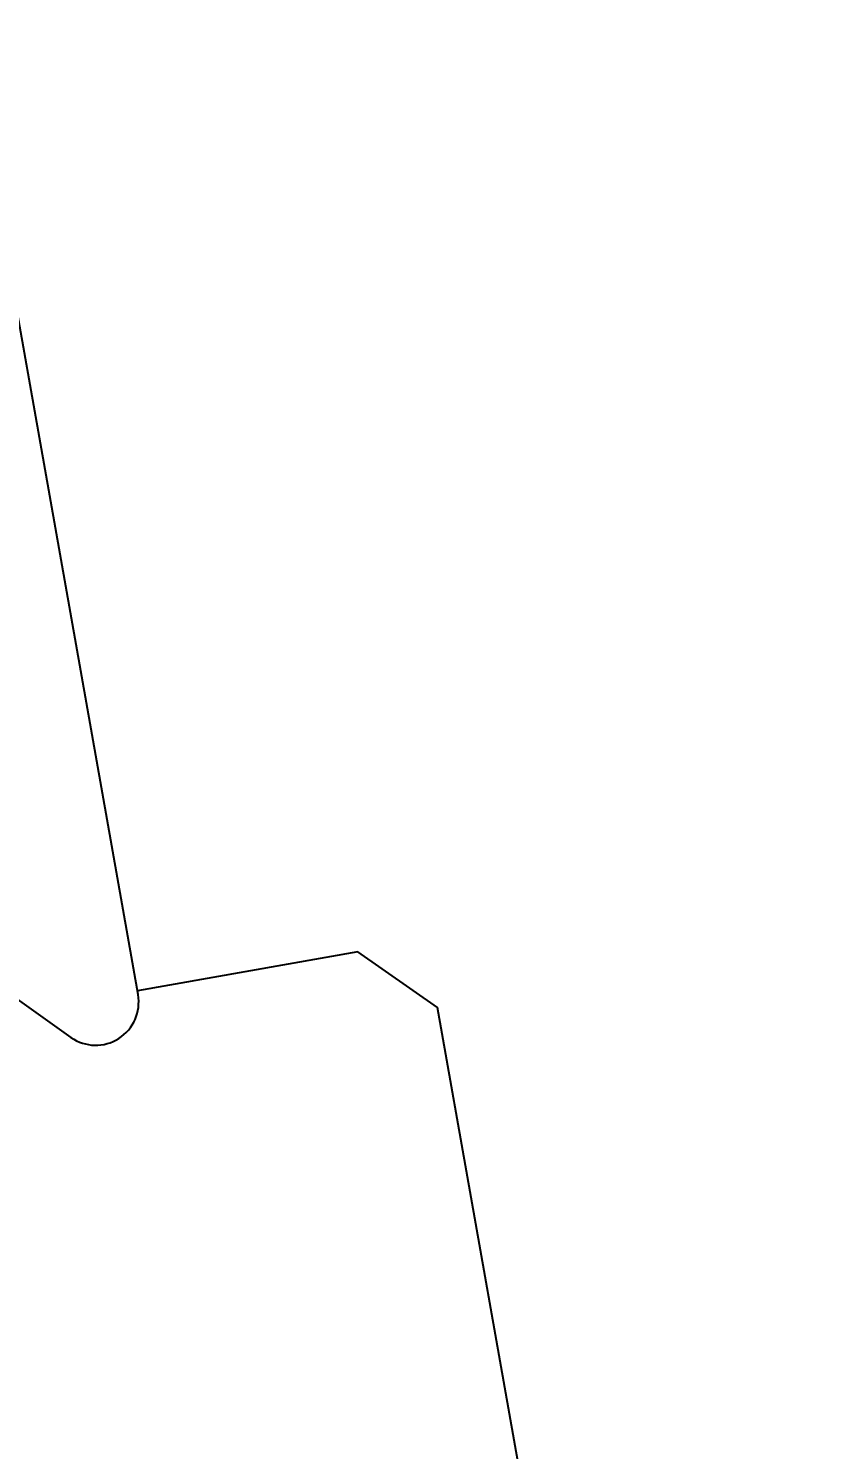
# Model space of a CAD drawing. Header units: millimetres. Extents: x 0 to 8967983, y -224399 to 13801.
# Drawn here: x 69241.97 to 69247.58, y -193827.29 to -193817.23 of the extents above; entities that cross this region are included whole.
import ezdxf
from ezdxf import colors
from ezdxf.entities.mleader import LeaderData, LeaderLine
from ezdxf.math import Vec2, Vec3

# ---------------------------------------------------------------- set-up
doc = ezdxf.new("R2010")
doc.units = ezdxf.units.MM
doc.header["$LTSCALE"] = 10
doc.layers.add('Архитектура', color=251, linetype='Continuous')
doc.layers.get('0').off()
doc.layers.get('0').freeze()
doc.styles.add('ISOCPEUR', font='isocpeur.TTF', dxfattribs={"width": 0.7})

# ---------------------------------------------------------------- blocks, each defined once
blk = doc.blocks.new('_DOTSMALL')
at = {"color": 0, "linetype": 'ByBlock', "const_width": 0.5}
blk.add_lwpolyline([(-0.0625, 0, 1), (0.0625, 0, 1)], format="xyb", close=True, dxfattribs=at)

msp = doc.modelspace()

# ---------------------------------------------------------------- linework, layer by layer
at = {"layer": 'Архитектура', "lineweight": 25, "transparency": 33554684}
msp.add_lwpolyline([(69232.853, -193826.39, 0.436125), (69233.725, -193826.531, 0.038423), (69234.904, -193825.32, -0.086853), (69236.514, -193823.97, -0.346763), (69236.888, -193824.019), (69237.496, -193824.654, 0.527877), (69237.992, -193824.566), (69238.344, -193823.761, -0.527877), (69238.84, -193823.673), (69239.448, -193824.308, 0.527877), (69239.943, -193824.22), (69240.296, -193823.415, -0.469739), (69240.748, -193823.29), (69242.269, -193824.373, 0.667984), (69242.744, -193824.07), (69241.173, -193815.21, 0.414214)], format="xyb", dxfattribs=at)
msp.add_lwpolyline([(69232.853, -193826.39, 0.436125), (69233.725, -193826.531, 0.038423), (69234.904, -193825.32, -0.086853), (69236.514, -193823.97, -0.346763), (69236.888, -193824.019), (69237.496, -193824.654, 0.527877), (69237.992, -193824.566), (69238.344, -193823.761, -0.527877), (69238.84, -193823.673), (69239.448, -193824.308, 0.527877), (69239.943, -193824.22), (69240.296, -193823.415, -0.469739), (69240.748, -193823.29), (69242.269, -193824.373, 0.667984), (69242.744, -193824.07), (69241.173, -193815.21, 0.414214)], format="xyb", dxfattribs=at)
msp.add_lwpolyline([(69232.853, -193826.39, 0.436125), (69233.725, -193826.531, 0.038423), (69234.904, -193825.32, -0.086853), (69236.514, -193823.97, -0.346763), (69236.888, -193824.019), (69237.496, -193824.654, 0.527877), (69237.992, -193824.566), (69238.344, -193823.761, -0.527877), (69238.84, -193823.673), (69239.448, -193824.308, 0.527877), (69239.943, -193824.22), (69240.296, -193823.415, -0.469739), (69240.748, -193823.29), (69242.269, -193824.373, 0.667984), (69242.744, -193824.07), (69241.173, -193815.21, 0.414214)], format="xyb", dxfattribs=at)
msp.add_lwpolyline([(69232.853, -193826.39, 0.436125), (69233.725, -193826.531, 0.038423), (69234.904, -193825.32, -0.086853), (69236.514, -193823.97, -0.346763), (69236.888, -193824.019), (69237.496, -193824.654, 0.527877), (69237.992, -193824.566), (69238.344, -193823.761, -0.527877), (69238.84, -193823.673), (69239.448, -193824.308, 0.527877), (69239.943, -193824.22), (69240.296, -193823.415, -0.469739), (69240.748, -193823.29), (69242.269, -193824.373, 0.667984), (69242.744, -193824.07), (69241.173, -193815.21, 0.414214)], format="xyb", dxfattribs=at)
msp.add_lwpolyline([(69232.853, -193826.39, 0.436125), (69233.725, -193826.531, 0.038423), (69234.904, -193825.32, -0.086853), (69236.514, -193823.97, -0.346763), (69236.888, -193824.019), (69237.496, -193824.654, 0.527877), (69237.992, -193824.566), (69238.344, -193823.761, -0.527877), (69238.84, -193823.673), (69239.448, -193824.308, 0.527877), (69239.943, -193824.22), (69240.296, -193823.415, -0.469739), (69240.748, -193823.29), (69242.269, -193824.373, 0.667984), (69242.744, -193824.07), (69241.173, -193815.21, 0.414214)], format="xyb", dxfattribs=at)
msp.add_lwpolyline([(69232.853, -193826.39, 0.436125), (69233.725, -193826.531, 0.038423), (69234.904, -193825.32, -0.086853), (69236.514, -193823.97, -0.346763), (69236.888, -193824.019), (69237.496, -193824.654, 0.527877), (69237.992, -193824.566), (69238.344, -193823.761, -0.527877), (69238.84, -193823.673), (69239.448, -193824.308, 0.527877), (69239.943, -193824.22), (69240.296, -193823.415, -0.469739), (69240.748, -193823.29), (69242.269, -193824.373, 0.667984), (69242.744, -193824.07), (69241.173, -193815.21, 0.414214)], format="xyb", dxfattribs=at)
msp.add_lwpolyline([(69232.853, -193826.39, 0.436125), (69233.725, -193826.531, 0.038423), (69234.904, -193825.32, -0.086853), (69236.514, -193823.97, -0.346763), (69236.888, -193824.019), (69237.496, -193824.654, 0.527877), (69237.992, -193824.566), (69238.344, -193823.761, -0.527877), (69238.84, -193823.673), (69239.448, -193824.308, 0.527877), (69239.943, -193824.22), (69240.296, -193823.415, -0.469739), (69240.748, -193823.29), (69242.269, -193824.373, 0.667984), (69242.744, -193824.07), (69241.173, -193815.21, 0.414214)], format="xyb", dxfattribs=at)
msp.add_lwpolyline([(69232.853, -193826.39, 0.436125), (69233.725, -193826.531, 0.038423), (69234.904, -193825.32, -0.086853), (69236.514, -193823.97, -0.346763), (69236.888, -193824.019), (69237.496, -193824.654, 0.527877), (69237.992, -193824.566), (69238.344, -193823.761, -0.527877), (69238.84, -193823.673), (69239.448, -193824.308, 0.527877), (69239.943, -193824.22), (69240.296, -193823.415, -0.469739), (69240.748, -193823.29), (69242.269, -193824.373, 0.667984), (69242.744, -193824.07), (69241.173, -193815.21, 0.414214)], format="xyb", dxfattribs=at)
msp.add_lwpolyline([(69232.853, -193826.39, 0.436125), (69233.725, -193826.531, 0.038423), (69234.904, -193825.32, -0.086853), (69236.514, -193823.97, -0.346763), (69236.888, -193824.019), (69237.496, -193824.654, 0.527877), (69237.992, -193824.566), (69238.344, -193823.761, -0.527877), (69238.84, -193823.673), (69239.448, -193824.308, 0.527877), (69239.943, -193824.22), (69240.296, -193823.415, -0.469739), (69240.748, -193823.29), (69242.269, -193824.373, 0.667984), (69242.744, -193824.07), (69241.173, -193815.21, 0.414214)], format="xyb", dxfattribs=at)
msp.add_lwpolyline([(69232.853, -193826.39, 0.436125), (69233.725, -193826.531, 0.038423), (69234.904, -193825.32, -0.086853), (69236.514, -193823.97, -0.346763), (69236.888, -193824.019), (69237.496, -193824.654, 0.527877), (69237.992, -193824.566), (69238.344, -193823.761, -0.527877), (69238.84, -193823.673), (69239.448, -193824.308, 0.527877), (69239.943, -193824.22), (69240.296, -193823.415, -0.469739), (69240.748, -193823.29), (69242.269, -193824.373, 0.667984), (69242.744, -193824.07), (69241.173, -193815.21, 0.414214)], format="xyb", dxfattribs=at)
msp.add_lwpolyline([(69232.853, -193826.39, 0.436125), (69233.725, -193826.531, 0.038423), (69234.904, -193825.32, -0.086853), (69236.514, -193823.97, -0.346763), (69236.888, -193824.019), (69237.496, -193824.654, 0.527877), (69237.992, -193824.566), (69238.344, -193823.761, -0.527877), (69238.84, -193823.673), (69239.448, -193824.308, 0.527877), (69239.943, -193824.22), (69240.296, -193823.415, -0.469739), (69240.748, -193823.29), (69242.269, -193824.373, 0.667984), (69242.744, -193824.07), (69241.173, -193815.21, 0.414214)], format="xyb", dxfattribs=at)
msp.add_lwpolyline([(69232.853, -193826.39, 0.436125), (69233.725, -193826.531, 0.038423), (69234.904, -193825.32, -0.086853), (69236.514, -193823.97, -0.346763), (69236.888, -193824.019), (69237.496, -193824.654, 0.527877), (69237.992, -193824.566), (69238.344, -193823.761, -0.527877), (69238.84, -193823.673), (69239.448, -193824.308, 0.527877), (69239.943, -193824.22), (69240.296, -193823.415, -0.469739), (69240.748, -193823.29), (69242.269, -193824.373, 0.667984), (69242.744, -193824.07), (69241.173, -193815.21, 0.414214)], format="xyb", dxfattribs=at)
msp.add_lwpolyline([(69232.853, -193826.39, 0.436125), (69233.725, -193826.531, 0.038423), (69234.904, -193825.32, -0.086853), (69236.514, -193823.97, -0.346763), (69236.888, -193824.019), (69237.496, -193824.654, 0.527877), (69237.992, -193824.566), (69238.344, -193823.761, -0.527877), (69238.84, -193823.673), (69239.448, -193824.308, 0.527877), (69239.943, -193824.22), (69240.296, -193823.415, -0.469739), (69240.748, -193823.29), (69242.269, -193824.373, 0.667984), (69242.744, -193824.07), (69241.173, -193815.21, 0.414214)], format="xyb", dxfattribs=at)
msp.add_lwpolyline([(69232.853, -193826.39, 0.436125), (69233.725, -193826.531, 0.038423), (69234.904, -193825.32, -0.086853), (69236.514, -193823.97, -0.346763), (69236.888, -193824.019), (69237.496, -193824.654, 0.527877), (69237.992, -193824.566), (69238.344, -193823.761, -0.527877), (69238.84, -193823.673), (69239.448, -193824.308, 0.527877), (69239.943, -193824.22), (69240.296, -193823.415, -0.469739), (69240.748, -193823.29), (69242.269, -193824.373, 0.667984), (69242.744, -193824.07), (69241.173, -193815.21, 0.414214)], format="xyb", dxfattribs=at)
msp.add_lwpolyline([(69232.853, -193826.39, 0.436125), (69233.725, -193826.531, 0.038423), (69234.904, -193825.32, -0.086853), (69236.514, -193823.97, -0.346763), (69236.888, -193824.019), (69237.496, -193824.654, 0.527877), (69237.992, -193824.566), (69238.344, -193823.761, -0.527877), (69238.84, -193823.673), (69239.448, -193824.308, 0.527877), (69239.943, -193824.22), (69240.296, -193823.415, -0.469739), (69240.748, -193823.29), (69242.269, -193824.373, 0.667984), (69242.744, -193824.07), (69241.173, -193815.21, 0.414214)], format="xyb", dxfattribs=at)
msp.add_lwpolyline([(69232.853, -193826.39, 0.436125), (69233.725, -193826.531, 0.038423), (69234.904, -193825.32, -0.086853), (69236.514, -193823.97, -0.346763), (69236.888, -193824.019), (69237.496, -193824.654, 0.527877), (69237.992, -193824.566), (69238.344, -193823.761, -0.527877), (69238.84, -193823.673), (69239.448, -193824.308, 0.527877), (69239.943, -193824.22), (69240.296, -193823.415, -0.469739), (69240.748, -193823.29), (69242.269, -193824.373, 0.667984), (69242.744, -193824.07), (69241.173, -193815.21, 0.414214)], format="xyb", dxfattribs=at)
msp.add_lwpolyline([(69232.853, -193826.39, 0.436125), (69233.725, -193826.531, 0.038423), (69234.904, -193825.32, -0.086853), (69236.514, -193823.97, -0.346763), (69236.888, -193824.019), (69237.496, -193824.654, 0.527877), (69237.992, -193824.566), (69238.344, -193823.761, -0.527877), (69238.84, -193823.673), (69239.448, -193824.308, 0.527877), (69239.943, -193824.22), (69240.296, -193823.415, -0.469739), (69240.748, -193823.29), (69242.269, -193824.373, 0.667984), (69242.744, -193824.07), (69241.173, -193815.21, 0.414214)], format="xyb", dxfattribs=at)
msp.add_lwpolyline([(69232.853, -193826.39, 0.436125), (69233.725, -193826.531, 0.038423), (69234.904, -193825.32, -0.086853), (69236.514, -193823.97, -0.346763), (69236.888, -193824.019), (69237.496, -193824.654, 0.527877), (69237.992, -193824.566), (69238.344, -193823.761, -0.527877), (69238.84, -193823.673), (69239.448, -193824.308, 0.527877), (69239.943, -193824.22), (69240.296, -193823.415, -0.469739), (69240.748, -193823.29), (69242.269, -193824.373, 0.667984), (69242.744, -193824.07), (69241.173, -193815.21, 0.414214)], format="xyb", dxfattribs=at)
msp.add_lwpolyline([(69232.853, -193826.39, 0.436125), (69233.725, -193826.531, 0.038423), (69234.904, -193825.32, -0.086853), (69236.514, -193823.97, -0.346763), (69236.888, -193824.019), (69237.496, -193824.654, 0.527877), (69237.992, -193824.566), (69238.344, -193823.761, -0.527877), (69238.84, -193823.673), (69239.448, -193824.308, 0.527877), (69239.943, -193824.22), (69240.296, -193823.415, -0.469739), (69240.748, -193823.29), (69242.269, -193824.373, 0.667984), (69242.744, -193824.07), (69241.173, -193815.21, 0.414214)], format="xyb", dxfattribs=at)
msp.add_lwpolyline([(69232.853, -193826.39, 0.436125), (69233.725, -193826.531, 0.038423), (69234.904, -193825.32, -0.086853), (69236.514, -193823.97, -0.346763), (69236.888, -193824.019), (69237.496, -193824.654, 0.527877), (69237.992, -193824.566), (69238.344, -193823.761, -0.527877), (69238.84, -193823.673), (69239.448, -193824.308, 0.527877), (69239.943, -193824.22), (69240.296, -193823.415, -0.469739), (69240.748, -193823.29), (69242.269, -193824.373, 0.667984), (69242.744, -193824.07), (69241.173, -193815.21, 0.414214)], format="xyb", dxfattribs=at)
msp.add_lwpolyline([(69232.853, -193826.39, 0.436125), (69233.725, -193826.531, 0.038423), (69234.904, -193825.32, -0.086853), (69236.514, -193823.97, -0.346763), (69236.888, -193824.019), (69237.496, -193824.654, 0.527877), (69237.992, -193824.566), (69238.344, -193823.761, -0.527877), (69238.84, -193823.673), (69239.448, -193824.308, 0.527877), (69239.943, -193824.22), (69240.296, -193823.415, -0.469739), (69240.748, -193823.29), (69242.269, -193824.373, 0.667984), (69242.744, -193824.07), (69241.173, -193815.21, 0.414214)], format="xyb", dxfattribs=at)
msp.add_lwpolyline([(69232.853, -193826.39, 0.436125), (69233.725, -193826.531, 0.038423), (69234.904, -193825.32, -0.086853), (69236.514, -193823.97, -0.346763), (69236.888, -193824.019), (69237.496, -193824.654, 0.527877), (69237.992, -193824.566), (69238.344, -193823.761, -0.527877), (69238.84, -193823.673), (69239.448, -193824.308, 0.527877), (69239.943, -193824.22), (69240.296, -193823.415, -0.469739), (69240.748, -193823.29), (69242.269, -193824.373, 0.667984), (69242.744, -193824.07), (69241.173, -193815.21, 0.414214)], format="xyb", dxfattribs=at)
msp.add_lwpolyline([(69232.853, -193826.39, 0.436125), (69233.725, -193826.531, 0.038423), (69234.904, -193825.32, -0.086853), (69236.514, -193823.97, -0.346763), (69236.888, -193824.019), (69237.496, -193824.654, 0.527877), (69237.992, -193824.566), (69238.344, -193823.761, -0.527877), (69238.84, -193823.673), (69239.448, -193824.308, 0.527877), (69239.943, -193824.22), (69240.296, -193823.415, -0.469739), (69240.748, -193823.29), (69242.269, -193824.373, 0.667984), (69242.744, -193824.07), (69241.173, -193815.21, 0.414214)], format="xyb", dxfattribs=at)
msp.add_lwpolyline([(69232.853, -193826.39, 0.436125), (69233.725, -193826.531, 0.038423), (69234.904, -193825.32, -0.086853), (69236.514, -193823.97, -0.346763), (69236.888, -193824.019), (69237.496, -193824.654, 0.527877), (69237.992, -193824.566), (69238.344, -193823.761, -0.527877), (69238.84, -193823.673), (69239.448, -193824.308, 0.527877), (69239.943, -193824.22), (69240.296, -193823.415, -0.469739), (69240.748, -193823.29), (69242.269, -193824.373, 0.667984), (69242.744, -193824.07), (69241.173, -193815.21, 0.414214)], format="xyb", dxfattribs=at)
msp.add_lwpolyline([(69232.853, -193826.39, 0.436125), (69233.725, -193826.531, 0.038423), (69234.904, -193825.32, -0.086853), (69236.514, -193823.97, -0.346763), (69236.888, -193824.019), (69237.496, -193824.654, 0.527877), (69237.992, -193824.566), (69238.344, -193823.761, -0.527877), (69238.84, -193823.673), (69239.448, -193824.308, 0.527877), (69239.943, -193824.22), (69240.296, -193823.415, -0.469739), (69240.748, -193823.29), (69242.269, -193824.373, 0.667984), (69242.744, -193824.07), (69241.173, -193815.21, 0.414214)], format="xyb", dxfattribs=at)
msp.add_lwpolyline([(69232.853, -193826.39, 0.436125), (69233.725, -193826.531, 0.038423), (69234.904, -193825.32, -0.086853), (69236.514, -193823.97, -0.346763), (69236.888, -193824.019), (69237.496, -193824.654, 0.527877), (69237.992, -193824.566), (69238.344, -193823.761, -0.527877), (69238.84, -193823.673), (69239.448, -193824.308, 0.527877), (69239.943, -193824.22), (69240.296, -193823.415, -0.469739), (69240.748, -193823.29), (69242.269, -193824.373, 0.667984), (69242.744, -193824.07), (69241.173, -193815.21, 0.414214)], format="xyb", dxfattribs=at)
msp.add_lwpolyline([(69232.853, -193826.39, 0.436125), (69233.725, -193826.531, 0.038423), (69234.904, -193825.32, -0.086853), (69236.514, -193823.97, -0.346763), (69236.888, -193824.019), (69237.496, -193824.654, 0.527877), (69237.992, -193824.566), (69238.344, -193823.761, -0.527877), (69238.84, -193823.673), (69239.448, -193824.308, 0.527877), (69239.943, -193824.22), (69240.296, -193823.415, -0.469739), (69240.748, -193823.29), (69242.269, -193824.373, 0.667984), (69242.744, -193824.07), (69241.173, -193815.21, 0.414214)], format="xyb", dxfattribs=at)
msp.add_lwpolyline([(69232.853, -193826.39, 0.436125), (69233.725, -193826.531, 0.038423), (69234.904, -193825.32, -0.086853), (69236.514, -193823.97, -0.346763), (69236.888, -193824.019), (69237.496, -193824.654, 0.527877), (69237.992, -193824.566), (69238.344, -193823.761, -0.527877), (69238.84, -193823.673), (69239.448, -193824.308, 0.527877), (69239.943, -193824.22), (69240.296, -193823.415, -0.469739), (69240.748, -193823.29), (69242.269, -193824.373, 0.667984), (69242.744, -193824.07), (69241.173, -193815.21, 0.414214)], format="xyb", dxfattribs=at)
msp.add_lwpolyline([(69232.853, -193826.39, 0.436125), (69233.725, -193826.531, 0.038423), (69234.904, -193825.32, -0.086853), (69236.514, -193823.97, -0.346763), (69236.888, -193824.019), (69237.496, -193824.654, 0.527877), (69237.992, -193824.566), (69238.344, -193823.761, -0.527877), (69238.84, -193823.673), (69239.448, -193824.308, 0.527877), (69239.943, -193824.22), (69240.296, -193823.415, -0.469739), (69240.748, -193823.29), (69242.269, -193824.373, 0.667984), (69242.744, -193824.07), (69241.173, -193815.21, 0.414214)], format="xyb", dxfattribs=at)
msp.add_lwpolyline([(69232.853, -193826.39, 0.436125), (69233.725, -193826.531, 0.038423), (69234.904, -193825.32, -0.086853), (69236.514, -193823.97, -0.346763), (69236.888, -193824.019), (69237.496, -193824.654, 0.527877), (69237.992, -193824.566), (69238.344, -193823.761, -0.527877), (69238.84, -193823.673), (69239.448, -193824.308, 0.527877), (69239.943, -193824.22), (69240.296, -193823.415, -0.469739), (69240.748, -193823.29), (69242.269, -193824.373, 0.667984), (69242.744, -193824.07), (69241.173, -193815.21, 0.414214)], format="xyb", dxfattribs=at)
msp.add_lwpolyline([(69232.853, -193826.39, 0.436125), (69233.725, -193826.531, 0.038423), (69234.904, -193825.32, -0.086853), (69236.514, -193823.97, -0.346763), (69236.888, -193824.019), (69237.496, -193824.654, 0.527877), (69237.992, -193824.566), (69238.344, -193823.761, -0.527877), (69238.84, -193823.673), (69239.448, -193824.308, 0.527877), (69239.943, -193824.22), (69240.296, -193823.415, -0.469739), (69240.748, -193823.29), (69242.269, -193824.373, 0.667984), (69242.744, -193824.07), (69241.173, -193815.21, 0.414214)], format="xyb", dxfattribs=at)
msp.add_lwpolyline([(69232.853, -193826.39, 0.436125), (69233.725, -193826.531, 0.038423), (69234.904, -193825.32, -0.086853), (69236.514, -193823.97, -0.346763), (69236.888, -193824.019), (69237.496, -193824.654, 0.527877), (69237.992, -193824.566), (69238.344, -193823.761, -0.527877), (69238.84, -193823.673), (69239.448, -193824.308, 0.527877), (69239.943, -193824.22), (69240.296, -193823.415, -0.469739), (69240.748, -193823.29), (69242.269, -193824.373, 0.667984), (69242.744, -193824.07), (69241.173, -193815.21, 0.414214)], format="xyb", dxfattribs=at)
msp.add_lwpolyline([(69232.853, -193826.39, 0.436125), (69233.725, -193826.531, 0.038423), (69234.904, -193825.32, -0.086853), (69236.514, -193823.97, -0.346763), (69236.888, -193824.019), (69237.496, -193824.654, 0.527877), (69237.992, -193824.566), (69238.344, -193823.761, -0.527877), (69238.84, -193823.673), (69239.448, -193824.308, 0.527877), (69239.943, -193824.22), (69240.296, -193823.415, -0.469739), (69240.748, -193823.29), (69242.269, -193824.373, 0.667984), (69242.744, -193824.07), (69241.173, -193815.21, 0.414214)], format="xyb", dxfattribs=at)
msp.add_lwpolyline([(69232.853, -193826.39, 0.436125), (69233.725, -193826.531, 0.038423), (69234.904, -193825.32, -0.086853), (69236.514, -193823.97, -0.346763), (69236.888, -193824.019), (69237.496, -193824.654, 0.527877), (69237.992, -193824.566), (69238.344, -193823.761, -0.527877), (69238.84, -193823.673), (69239.448, -193824.308, 0.527877), (69239.943, -193824.22), (69240.296, -193823.415, -0.469739), (69240.748, -193823.29), (69242.269, -193824.373, 0.667984), (69242.744, -193824.07), (69241.173, -193815.21, 0.414214)], format="xyb", dxfattribs=at)
msp.add_lwpolyline([(69232.853, -193826.39, 0.436125), (69233.725, -193826.531, 0.038423), (69234.904, -193825.32, -0.086853), (69236.514, -193823.97, -0.346763), (69236.888, -193824.019), (69237.496, -193824.654, 0.527877), (69237.992, -193824.566), (69238.344, -193823.761, -0.527877), (69238.84, -193823.673), (69239.448, -193824.308, 0.527877), (69239.943, -193824.22), (69240.296, -193823.415, -0.469739), (69240.748, -193823.29), (69242.269, -193824.373, 0.667984), (69242.744, -193824.07), (69241.173, -193815.21, 0.414214)], format="xyb", dxfattribs=at)
msp.add_lwpolyline([(69232.853, -193826.39, 0.436125), (69233.725, -193826.531, 0.038423), (69234.904, -193825.32, -0.086853), (69236.514, -193823.97, -0.346763), (69236.888, -193824.019), (69237.496, -193824.654, 0.527877), (69237.992, -193824.566), (69238.344, -193823.761, -0.527877), (69238.84, -193823.673), (69239.448, -193824.308, 0.527877), (69239.943, -193824.22), (69240.296, -193823.415, -0.469739), (69240.748, -193823.29), (69242.269, -193824.373, 0.667984), (69242.744, -193824.07), (69241.173, -193815.21, 0.414214)], format="xyb", dxfattribs=at)
msp.add_lwpolyline([(69232.853, -193826.39, 0.436125), (69233.725, -193826.531, 0.038423), (69234.904, -193825.32, -0.086853), (69236.514, -193823.97, -0.346763), (69236.888, -193824.019), (69237.496, -193824.654, 0.527877), (69237.992, -193824.566), (69238.344, -193823.761, -0.527877), (69238.84, -193823.673), (69239.448, -193824.308, 0.527877), (69239.943, -193824.22), (69240.296, -193823.415, -0.469739), (69240.748, -193823.29), (69242.269, -193824.373, 0.667984), (69242.744, -193824.07), (69241.173, -193815.21, 0.414214)], format="xyb", dxfattribs=at)
msp.add_lwpolyline([(69232.853, -193826.39, 0.436125), (69233.725, -193826.531, 0.038423), (69234.904, -193825.32, -0.086853), (69236.514, -193823.97, -0.346763), (69236.888, -193824.019), (69237.496, -193824.654, 0.527877), (69237.992, -193824.566), (69238.344, -193823.761, -0.527877), (69238.84, -193823.673), (69239.448, -193824.308, 0.527877), (69239.943, -193824.22), (69240.296, -193823.415, -0.469739), (69240.748, -193823.29), (69242.269, -193824.373, 0.667984), (69242.744, -193824.07), (69241.173, -193815.21, 0.414214)], format="xyb", dxfattribs=at)
msp.add_lwpolyline([(69232.853, -193826.39, 0.436125), (69233.725, -193826.531, 0.038423), (69234.904, -193825.32, -0.086853), (69236.514, -193823.97, -0.346763), (69236.888, -193824.019), (69237.496, -193824.654, 0.527877), (69237.992, -193824.566), (69238.344, -193823.761, -0.527877), (69238.84, -193823.673), (69239.448, -193824.308, 0.527877), (69239.943, -193824.22), (69240.296, -193823.415, -0.469739), (69240.748, -193823.29), (69242.269, -193824.373, 0.667984), (69242.744, -193824.07), (69241.173, -193815.21, 0.414214)], format="xyb", dxfattribs=at)
msp.add_lwpolyline([(69232.853, -193826.39, 0.436125), (69233.725, -193826.531, 0.038423), (69234.904, -193825.32, -0.086853), (69236.514, -193823.97, -0.346763), (69236.888, -193824.019), (69237.496, -193824.654, 0.527877), (69237.992, -193824.566), (69238.344, -193823.761, -0.527877), (69238.84, -193823.673), (69239.448, -193824.308, 0.527877), (69239.943, -193824.22), (69240.296, -193823.415, -0.469739), (69240.748, -193823.29), (69242.269, -193824.373, 0.667984), (69242.744, -193824.07), (69241.173, -193815.21, 0.414214)], format="xyb", dxfattribs=at)
msp.add_lwpolyline([(69232.853, -193826.39, 0.436125), (69233.725, -193826.531, 0.038423), (69234.904, -193825.32, -0.086853), (69236.514, -193823.97, -0.346763), (69236.888, -193824.019), (69237.496, -193824.654, 0.527877), (69237.992, -193824.566), (69238.344, -193823.761, -0.527877), (69238.84, -193823.673), (69239.448, -193824.308, 0.527877), (69239.943, -193824.22), (69240.296, -193823.415, -0.469739), (69240.748, -193823.29), (69242.269, -193824.373, 0.667984), (69242.744, -193824.07), (69241.173, -193815.21, 0.414214)], format="xyb", dxfattribs=at)
msp.add_lwpolyline([(69232.853, -193826.39, 0.436125), (69233.725, -193826.531, 0.038423), (69234.904, -193825.32, -0.086853), (69236.514, -193823.97, -0.346763), (69236.888, -193824.019), (69237.496, -193824.654, 0.527877), (69237.992, -193824.566), (69238.344, -193823.761, -0.527877), (69238.84, -193823.673), (69239.448, -193824.308, 0.527877), (69239.943, -193824.22), (69240.296, -193823.415, -0.469739), (69240.748, -193823.29), (69242.269, -193824.373, 0.667984), (69242.744, -193824.07), (69241.173, -193815.21, 0.414214)], format="xyb", dxfattribs=at)
msp.add_lwpolyline([(69232.853, -193826.39, 0.436125), (69233.725, -193826.531, 0.038423), (69234.904, -193825.32, -0.086853), (69236.514, -193823.97, -0.346763), (69236.888, -193824.019), (69237.496, -193824.654, 0.527877), (69237.992, -193824.566), (69238.344, -193823.761, -0.527877), (69238.84, -193823.673), (69239.448, -193824.308, 0.527877), (69239.943, -193824.22), (69240.296, -193823.415, -0.469739), (69240.748, -193823.29), (69242.269, -193824.373, 0.667984), (69242.744, -193824.07), (69241.173, -193815.21, 0.414214)], format="xyb", dxfattribs=at)
msp.add_lwpolyline([(69232.853, -193826.39, 0.436125), (69233.725, -193826.531, 0.038423), (69234.904, -193825.32, -0.086853), (69236.514, -193823.97, -0.346763), (69236.888, -193824.019), (69237.496, -193824.654, 0.527877), (69237.992, -193824.566), (69238.344, -193823.761, -0.527877), (69238.84, -193823.673), (69239.448, -193824.308, 0.527877), (69239.943, -193824.22), (69240.296, -193823.415, -0.469739), (69240.748, -193823.29), (69242.269, -193824.373, 0.667984), (69242.744, -193824.07), (69241.173, -193815.21, 0.414214)], format="xyb", dxfattribs=at)
msp.add_lwpolyline([(69232.853, -193826.39, 0.436125), (69233.725, -193826.531, 0.038423), (69234.904, -193825.32, -0.086853), (69236.514, -193823.97, -0.346763), (69236.888, -193824.019), (69237.496, -193824.654, 0.527877), (69237.992, -193824.566), (69238.344, -193823.761, -0.527877), (69238.84, -193823.673), (69239.448, -193824.308, 0.527877), (69239.943, -193824.22), (69240.296, -193823.415, -0.469739), (69240.748, -193823.29), (69242.269, -193824.373, 0.667984), (69242.744, -193824.07), (69241.173, -193815.21, 0.414214)], format="xyb", dxfattribs=at)
msp.add_lwpolyline([(69232.853, -193826.39, 0.436125), (69233.725, -193826.531, 0.038423), (69234.904, -193825.32, -0.086853), (69236.514, -193823.97, -0.346763), (69236.888, -193824.019), (69237.496, -193824.654, 0.527877), (69237.992, -193824.566), (69238.344, -193823.761, -0.527877), (69238.84, -193823.673), (69239.448, -193824.308, 0.527877), (69239.943, -193824.22), (69240.296, -193823.415, -0.469739), (69240.748, -193823.29), (69242.269, -193824.373, 0.667984), (69242.744, -193824.07), (69241.173, -193815.21, 0.414214)], format="xyb", dxfattribs=at)
msp.add_lwpolyline([(69232.853, -193826.39, 0.436125), (69233.725, -193826.531, 0.038423), (69234.904, -193825.32, -0.086853), (69236.514, -193823.97, -0.346763), (69236.888, -193824.019), (69237.496, -193824.654, 0.527877), (69237.992, -193824.566), (69238.344, -193823.761, -0.527877), (69238.84, -193823.673), (69239.448, -193824.308, 0.527877), (69239.943, -193824.22), (69240.296, -193823.415, -0.469739), (69240.748, -193823.29), (69242.269, -193824.373, 0.667984), (69242.744, -193824.07), (69241.173, -193815.21, 0.414214)], format="xyb", dxfattribs=at)
msp.add_lwpolyline([(69232.853, -193826.39, 0.436125), (69233.725, -193826.531, 0.038423), (69234.904, -193825.32, -0.086853), (69236.514, -193823.97, -0.346763), (69236.888, -193824.019), (69237.496, -193824.654, 0.527877), (69237.992, -193824.566), (69238.344, -193823.761, -0.527877), (69238.84, -193823.673), (69239.448, -193824.308, 0.527877), (69239.943, -193824.22), (69240.296, -193823.415, -0.469739), (69240.748, -193823.29), (69242.269, -193824.373, 0.667984), (69242.744, -193824.07), (69241.173, -193815.21, 0.414214)], format="xyb", dxfattribs=at)
msp.add_lwpolyline([(69232.853, -193826.39, 0.436125), (69233.725, -193826.531, 0.038423), (69234.904, -193825.32, -0.086853), (69236.514, -193823.97, -0.346763), (69236.888, -193824.019), (69237.496, -193824.654, 0.527877), (69237.992, -193824.566), (69238.344, -193823.761, -0.527877), (69238.84, -193823.673), (69239.448, -193824.308, 0.527877), (69239.943, -193824.22), (69240.296, -193823.415, -0.469739), (69240.748, -193823.29), (69242.269, -193824.373, 0.667984), (69242.744, -193824.07), (69241.173, -193815.21, 0.414214)], format="xyb", dxfattribs=at)
msp.add_lwpolyline([(69232.853, -193826.39, 0.436125), (69233.725, -193826.531, 0.038423), (69234.904, -193825.32, -0.086853), (69236.514, -193823.97, -0.346763), (69236.888, -193824.019), (69237.496, -193824.654, 0.527877), (69237.992, -193824.566), (69238.344, -193823.761, -0.527877), (69238.84, -193823.673), (69239.448, -193824.308, 0.527877), (69239.943, -193824.22), (69240.296, -193823.415, -0.469739), (69240.748, -193823.29), (69242.269, -193824.373, 0.667984), (69242.744, -193824.07), (69241.173, -193815.21, 0.414214)], format="xyb", dxfattribs=at)
msp.add_lwpolyline([(69232.853, -193826.39, 0.436125), (69233.725, -193826.531, 0.038423), (69234.904, -193825.32, -0.086853), (69236.514, -193823.97, -0.346763), (69236.888, -193824.019), (69237.496, -193824.654, 0.527877), (69237.992, -193824.566), (69238.344, -193823.761, -0.527877), (69238.84, -193823.673), (69239.448, -193824.308, 0.527877), (69239.943, -193824.22), (69240.296, -193823.415, -0.469739), (69240.748, -193823.29), (69242.269, -193824.373, 0.667984), (69242.744, -193824.07), (69241.173, -193815.21, 0.414214)], format="xyb", dxfattribs=at)
msp.add_lwpolyline([(69232.853, -193826.39, 0.436125), (69233.725, -193826.531, 0.038423), (69234.904, -193825.32, -0.086853), (69236.514, -193823.97, -0.346763), (69236.888, -193824.019), (69237.496, -193824.654, 0.527877), (69237.992, -193824.566), (69238.344, -193823.761, -0.527877), (69238.84, -193823.673), (69239.448, -193824.308, 0.527877), (69239.943, -193824.22), (69240.296, -193823.415, -0.469739), (69240.748, -193823.29), (69242.269, -193824.373, 0.667984), (69242.744, -193824.07), (69241.173, -193815.21, 0.414214)], format="xyb", dxfattribs=at)
msp.add_lwpolyline([(69232.853, -193826.39, 0.436125), (69233.725, -193826.531, 0.038423), (69234.904, -193825.32, -0.086853), (69236.514, -193823.97, -0.346763), (69236.888, -193824.019), (69237.496, -193824.654, 0.527877), (69237.992, -193824.566), (69238.344, -193823.761, -0.527877), (69238.84, -193823.673), (69239.448, -193824.308, 0.527877), (69239.943, -193824.22), (69240.296, -193823.415, -0.469739), (69240.748, -193823.29), (69242.269, -193824.373, 0.667984), (69242.744, -193824.07), (69241.173, -193815.21, 0.414214)], format="xyb", dxfattribs=at)
msp.add_lwpolyline([(69232.853, -193826.39, 0.436125), (69233.725, -193826.531, 0.038423), (69234.904, -193825.32, -0.086853), (69236.514, -193823.97, -0.346763), (69236.888, -193824.019), (69237.496, -193824.654, 0.527877), (69237.992, -193824.566), (69238.344, -193823.761, -0.527877), (69238.84, -193823.673), (69239.448, -193824.308, 0.527877), (69239.943, -193824.22), (69240.296, -193823.415, -0.469739), (69240.748, -193823.29), (69242.269, -193824.373, 0.667984), (69242.744, -193824.07), (69241.173, -193815.21, 0.414214)], format="xyb", dxfattribs=at)
msp.add_lwpolyline([(69232.853, -193826.39, 0.436125), (69233.725, -193826.531, 0.038423), (69234.904, -193825.32, -0.086853), (69236.514, -193823.97, -0.346763), (69236.888, -193824.019), (69237.496, -193824.654, 0.527877), (69237.992, -193824.566), (69238.344, -193823.761, -0.527877), (69238.84, -193823.673), (69239.448, -193824.308, 0.527877), (69239.943, -193824.22), (69240.296, -193823.415, -0.469739), (69240.748, -193823.29), (69242.269, -193824.373, 0.667984), (69242.744, -193824.07), (69241.173, -193815.21, 0.414214)], format="xyb", dxfattribs=at)
msp.add_lwpolyline([(69232.853, -193826.39, 0.436125), (69233.725, -193826.531, 0.038423), (69234.904, -193825.32, -0.086853), (69236.514, -193823.97, -0.346763), (69236.888, -193824.019), (69237.496, -193824.654, 0.527877), (69237.992, -193824.566), (69238.344, -193823.761, -0.527877), (69238.84, -193823.673), (69239.448, -193824.308, 0.527877), (69239.943, -193824.22), (69240.296, -193823.415, -0.469739), (69240.748, -193823.29), (69242.269, -193824.373, 0.667984), (69242.744, -193824.07), (69241.173, -193815.21, 0.414214)], format="xyb", dxfattribs=at)
msp.add_lwpolyline([(69232.853, -193826.39, 0.436125), (69233.725, -193826.531, 0.038423), (69234.904, -193825.32, -0.086853), (69236.514, -193823.97, -0.346763), (69236.888, -193824.019), (69237.496, -193824.654, 0.527877), (69237.992, -193824.566), (69238.344, -193823.761, -0.527877), (69238.84, -193823.673), (69239.448, -193824.308, 0.527877), (69239.943, -193824.22), (69240.296, -193823.415, -0.469739), (69240.748, -193823.29), (69242.269, -193824.373, 0.667984), (69242.744, -193824.07), (69241.173, -193815.21, 0.414214)], format="xyb", dxfattribs=at)
msp.add_lwpolyline([(69232.853, -193826.39, 0.436125), (69233.725, -193826.531, 0.038423), (69234.904, -193825.32, -0.086853), (69236.514, -193823.97, -0.346763), (69236.888, -193824.019), (69237.496, -193824.654, 0.527877), (69237.992, -193824.566), (69238.344, -193823.761, -0.527877), (69238.84, -193823.673), (69239.448, -193824.308, 0.527877), (69239.943, -193824.22), (69240.296, -193823.415, -0.469739), (69240.748, -193823.29), (69242.269, -193824.373, 0.667984), (69242.744, -193824.07), (69241.173, -193815.21, 0.414214)], format="xyb", dxfattribs=at)
msp.add_lwpolyline([(69232.853, -193826.39, 0.436125), (69233.725, -193826.531, 0.038423), (69234.904, -193825.32, -0.086853), (69236.514, -193823.97, -0.346763), (69236.888, -193824.019), (69237.496, -193824.654, 0.527877), (69237.992, -193824.566), (69238.344, -193823.761, -0.527877), (69238.84, -193823.673), (69239.448, -193824.308, 0.527877), (69239.943, -193824.22), (69240.296, -193823.415, -0.469739), (69240.748, -193823.29), (69242.269, -193824.373, 0.667984), (69242.744, -193824.07), (69241.173, -193815.21, 0.414214)], format="xyb", dxfattribs=at)
msp.add_lwpolyline([(69232.853, -193826.39, 0.436125), (69233.725, -193826.531, 0.038423), (69234.904, -193825.32, -0.086853), (69236.514, -193823.97, -0.346763), (69236.888, -193824.019), (69237.496, -193824.654, 0.527877), (69237.992, -193824.566), (69238.344, -193823.761, -0.527877), (69238.84, -193823.673), (69239.448, -193824.308, 0.527877), (69239.943, -193824.22), (69240.296, -193823.415, -0.469739), (69240.748, -193823.29), (69242.269, -193824.373, 0.667984), (69242.744, -193824.07), (69241.173, -193815.21, 0.414214)], format="xyb", dxfattribs=at)
msp.add_lwpolyline([(69232.853, -193826.39, 0.436125), (69233.725, -193826.531, 0.038423), (69234.904, -193825.32, -0.086853), (69236.514, -193823.97, -0.346763), (69236.888, -193824.019), (69237.496, -193824.654, 0.527877), (69237.992, -193824.566), (69238.344, -193823.761, -0.527877), (69238.84, -193823.673), (69239.448, -193824.308, 0.527877), (69239.943, -193824.22), (69240.296, -193823.415, -0.469739), (69240.748, -193823.29), (69242.269, -193824.373, 0.667984), (69242.744, -193824.07), (69241.173, -193815.21, 0.414214)], format="xyb", dxfattribs=at)
msp.add_lwpolyline([(69232.853, -193826.39, 0.436125), (69233.725, -193826.531, 0.038423), (69234.904, -193825.32, -0.086853), (69236.514, -193823.97, -0.346763), (69236.888, -193824.019), (69237.496, -193824.654, 0.527877), (69237.992, -193824.566), (69238.344, -193823.761, -0.527877), (69238.84, -193823.673), (69239.448, -193824.308, 0.527877), (69239.943, -193824.22), (69240.296, -193823.415, -0.469739), (69240.748, -193823.29), (69242.269, -193824.373, 0.667984), (69242.744, -193824.07), (69241.173, -193815.21, 0.414214)], format="xyb", dxfattribs=at)
msp.add_lwpolyline([(69232.853, -193826.39, 0.436125), (69233.725, -193826.531, 0.038423), (69234.904, -193825.32, -0.086853), (69236.514, -193823.97, -0.346763), (69236.888, -193824.019), (69237.496, -193824.654, 0.527877), (69237.992, -193824.566), (69238.344, -193823.761, -0.527877), (69238.84, -193823.673), (69239.448, -193824.308, 0.527877), (69239.943, -193824.22), (69240.296, -193823.415, -0.469739), (69240.748, -193823.29), (69242.269, -193824.373, 0.667984), (69242.744, -193824.07), (69241.173, -193815.21, 0.414214)], format="xyb", dxfattribs=at)
msp.add_lwpolyline([(69232.853, -193826.39, 0.436125), (69233.725, -193826.531, 0.038423), (69234.904, -193825.32, -0.086853), (69236.514, -193823.97, -0.346763), (69236.888, -193824.019), (69237.496, -193824.654, 0.527877), (69237.992, -193824.566), (69238.344, -193823.761, -0.527877), (69238.84, -193823.673), (69239.448, -193824.308, 0.527877), (69239.943, -193824.22), (69240.296, -193823.415, -0.469739), (69240.748, -193823.29), (69242.269, -193824.373, 0.667984), (69242.744, -193824.07), (69241.173, -193815.21, 0.414214)], format="xyb", dxfattribs=at)
msp.add_lwpolyline([(69232.853, -193826.39, 0.436125), (69233.725, -193826.531, 0.038423), (69234.904, -193825.32, -0.086853), (69236.514, -193823.97, -0.346763), (69236.888, -193824.019), (69237.496, -193824.654, 0.527877), (69237.992, -193824.566), (69238.344, -193823.761, -0.527877), (69238.84, -193823.673), (69239.448, -193824.308, 0.527877), (69239.943, -193824.22), (69240.296, -193823.415, -0.469739), (69240.748, -193823.29), (69242.269, -193824.373, 0.667984), (69242.744, -193824.07), (69241.173, -193815.21, 0.414214)], format="xyb", dxfattribs=at)
msp.add_lwpolyline([(69232.853, -193826.39, 0.436125), (69233.725, -193826.531, 0.038423), (69234.904, -193825.32, -0.086853), (69236.514, -193823.97, -0.346763), (69236.888, -193824.019), (69237.496, -193824.654, 0.527877), (69237.992, -193824.566), (69238.344, -193823.761, -0.527877), (69238.84, -193823.673), (69239.448, -193824.308, 0.527877), (69239.943, -193824.22), (69240.296, -193823.415, -0.469739), (69240.748, -193823.29), (69242.269, -193824.373, 0.667984), (69242.744, -193824.07), (69241.173, -193815.21, 0.414214)], format="xyb", dxfattribs=at)
msp.add_lwpolyline([(69232.853, -193826.39, 0.436125), (69233.725, -193826.531, 0.038423), (69234.904, -193825.32, -0.086853), (69236.514, -193823.97, -0.346763), (69236.888, -193824.019), (69237.496, -193824.654, 0.527877), (69237.992, -193824.566), (69238.344, -193823.761, -0.527877), (69238.84, -193823.673), (69239.448, -193824.308, 0.527877), (69239.943, -193824.22), (69240.296, -193823.415, -0.469739), (69240.748, -193823.29), (69242.269, -193824.373, 0.667984), (69242.744, -193824.07), (69241.173, -193815.21, 0.414214)], format="xyb", dxfattribs=at)
msp.add_lwpolyline([(69232.853, -193826.39, 0.436125), (69233.725, -193826.531, 0.038423), (69234.904, -193825.32, -0.086853), (69236.514, -193823.97, -0.346763), (69236.888, -193824.019), (69237.496, -193824.654, 0.527877), (69237.992, -193824.566), (69238.344, -193823.761, -0.527877), (69238.84, -193823.673), (69239.448, -193824.308, 0.527877), (69239.943, -193824.22), (69240.296, -193823.415, -0.469739), (69240.748, -193823.29), (69242.269, -193824.373, 0.667984), (69242.744, -193824.07), (69241.173, -193815.21, 0.414214)], format="xyb", dxfattribs=at)
msp.add_lwpolyline([(69232.853, -193826.39, 0.436125), (69233.725, -193826.531, 0.038423), (69234.904, -193825.32, -0.086853), (69236.514, -193823.97, -0.346763), (69236.888, -193824.019), (69237.496, -193824.654, 0.527877), (69237.992, -193824.566), (69238.344, -193823.761, -0.527877), (69238.84, -193823.673), (69239.448, -193824.308, 0.527877), (69239.943, -193824.22), (69240.296, -193823.415, -0.469739), (69240.748, -193823.29), (69242.269, -193824.373, 0.667984), (69242.744, -193824.07), (69241.173, -193815.21, 0.414214)], format="xyb", dxfattribs=at)
msp.add_lwpolyline([(69232.853, -193826.39, 0.436125), (69233.725, -193826.531, 0.038423), (69234.904, -193825.32, -0.086853), (69236.514, -193823.97, -0.346763), (69236.888, -193824.019), (69237.496, -193824.654, 0.527877), (69237.992, -193824.566), (69238.344, -193823.761, -0.527877), (69238.84, -193823.673), (69239.448, -193824.308, 0.527877), (69239.943, -193824.22), (69240.296, -193823.415, -0.469739), (69240.748, -193823.29), (69242.269, -193824.373, 0.667984), (69242.744, -193824.07), (69241.173, -193815.21, 0.414214)], format="xyb", dxfattribs=at)
msp.add_lwpolyline([(69232.853, -193826.39, 0.436125), (69233.725, -193826.531, 0.038423), (69234.904, -193825.32, -0.086853), (69236.514, -193823.97, -0.346763), (69236.888, -193824.019), (69237.496, -193824.654, 0.527877), (69237.992, -193824.566), (69238.344, -193823.761, -0.527877), (69238.84, -193823.673), (69239.448, -193824.308, 0.527877), (69239.943, -193824.22), (69240.296, -193823.415, -0.469739), (69240.748, -193823.29), (69242.269, -193824.373, 0.667984), (69242.744, -193824.07), (69241.173, -193815.21, 0.414214)], format="xyb", dxfattribs=at)
msp.add_lwpolyline([(69232.853, -193826.39, 0.436125), (69233.725, -193826.531, 0.038423), (69234.904, -193825.32, -0.086853), (69236.514, -193823.97, -0.346763), (69236.888, -193824.019), (69237.496, -193824.654, 0.527877), (69237.992, -193824.566), (69238.344, -193823.761, -0.527877), (69238.84, -193823.673), (69239.448, -193824.308, 0.527877), (69239.943, -193824.22), (69240.296, -193823.415, -0.469739), (69240.748, -193823.29), (69242.269, -193824.373, 0.667984), (69242.744, -193824.07), (69241.173, -193815.21, 0.414214)], format="xyb", dxfattribs=at)
msp.add_lwpolyline([(69232.853, -193826.39, 0.436125), (69233.725, -193826.531, 0.038423), (69234.904, -193825.32, -0.086853), (69236.514, -193823.97, -0.346763), (69236.888, -193824.019), (69237.496, -193824.654, 0.527877), (69237.992, -193824.566), (69238.344, -193823.761, -0.527877), (69238.84, -193823.673), (69239.448, -193824.308, 0.527877), (69239.943, -193824.22), (69240.296, -193823.415, -0.469739), (69240.748, -193823.29), (69242.269, -193824.373, 0.667984), (69242.744, -193824.07), (69241.173, -193815.21, 0.414214)], format="xyb", dxfattribs=at)
msp.add_lwpolyline([(69232.853, -193826.39, 0.436125), (69233.725, -193826.531, 0.038423), (69234.904, -193825.32, -0.086853), (69236.514, -193823.97, -0.346763), (69236.888, -193824.019), (69237.496, -193824.654, 0.527877), (69237.992, -193824.566), (69238.344, -193823.761, -0.527877), (69238.84, -193823.673), (69239.448, -193824.308, 0.527877), (69239.943, -193824.22), (69240.296, -193823.415, -0.469739), (69240.748, -193823.29), (69242.269, -193824.373, 0.667984), (69242.744, -193824.07), (69241.173, -193815.21, 0.414214)], format="xyb", dxfattribs=at)
msp.add_lwpolyline([(69232.853, -193826.39, 0.436125), (69233.725, -193826.531, 0.038423), (69234.904, -193825.32, -0.086853), (69236.514, -193823.97, -0.346763), (69236.888, -193824.019), (69237.496, -193824.654, 0.527877), (69237.992, -193824.566), (69238.344, -193823.761, -0.527877), (69238.84, -193823.673), (69239.448, -193824.308, 0.527877), (69239.943, -193824.22), (69240.296, -193823.415, -0.469739), (69240.748, -193823.29), (69242.269, -193824.373, 0.667984), (69242.744, -193824.07), (69241.173, -193815.21, 0.414214)], format="xyb", dxfattribs=at)
msp.add_lwpolyline([(69232.853, -193826.39, 0.436125), (69233.725, -193826.531, 0.038423), (69234.904, -193825.32, -0.086853), (69236.514, -193823.97, -0.346763), (69236.888, -193824.019), (69237.496, -193824.654, 0.527877), (69237.992, -193824.566), (69238.344, -193823.761, -0.527877), (69238.84, -193823.673), (69239.448, -193824.308, 0.527877), (69239.943, -193824.22), (69240.296, -193823.415, -0.469739), (69240.748, -193823.29), (69242.269, -193824.373, 0.667984), (69242.744, -193824.07), (69241.173, -193815.21, 0.414214)], format="xyb", dxfattribs=at)
msp.add_lwpolyline([(69251.619, -193865.066), (69252.014, -193864.5), (69244.865, -193824.161), (69244.299, -193823.766), (69242.739, -193824.042)], dxfattribs=at)
msp.add_lwpolyline([(69251.619, -193865.066), (69252.014, -193864.5), (69244.865, -193824.161), (69244.299, -193823.766), (69242.739, -193824.042)], dxfattribs=at)
msp.add_lwpolyline([(69251.619, -193865.066), (69252.014, -193864.5), (69244.865, -193824.161), (69244.299, -193823.766), (69242.739, -193824.042)], dxfattribs=at)
msp.add_lwpolyline([(69251.619, -193865.066), (69252.014, -193864.5), (69244.865, -193824.161), (69244.299, -193823.766), (69242.739, -193824.042)], dxfattribs=at)
msp.add_lwpolyline([(69251.619, -193865.066), (69252.014, -193864.5), (69244.865, -193824.161), (69244.299, -193823.766), (69242.739, -193824.042)], dxfattribs=at)
msp.add_lwpolyline([(69251.619, -193865.066), (69252.014, -193864.5), (69244.865, -193824.161), (69244.299, -193823.766), (69242.739, -193824.042)], dxfattribs=at)
msp.add_lwpolyline([(69251.619, -193865.066), (69252.014, -193864.5), (69244.865, -193824.161), (69244.299, -193823.766), (69242.739, -193824.042)], dxfattribs=at)
msp.add_lwpolyline([(69251.619, -193865.066), (69252.014, -193864.5), (69244.865, -193824.161), (69244.299, -193823.766), (69242.739, -193824.042)], dxfattribs=at)
msp.add_lwpolyline([(69251.619, -193865.066), (69252.014, -193864.5), (69244.865, -193824.161), (69244.299, -193823.766), (69242.739, -193824.042)], dxfattribs=at)
msp.add_lwpolyline([(69251.619, -193865.066), (69252.014, -193864.5), (69244.865, -193824.161), (69244.299, -193823.766), (69242.739, -193824.042)], dxfattribs=at)
msp.add_lwpolyline([(69251.619, -193865.066), (69252.014, -193864.5), (69244.865, -193824.161), (69244.299, -193823.766), (69242.739, -193824.042)], dxfattribs=at)
msp.add_lwpolyline([(69251.619, -193865.066), (69252.014, -193864.5), (69244.865, -193824.161), (69244.299, -193823.766), (69242.739, -193824.042)], dxfattribs=at)
msp.add_lwpolyline([(69251.619, -193865.066), (69252.014, -193864.5), (69244.865, -193824.161), (69244.299, -193823.766), (69242.739, -193824.042)], dxfattribs=at)
msp.add_lwpolyline([(69251.619, -193865.066), (69252.014, -193864.5), (69244.865, -193824.161), (69244.299, -193823.766), (69242.739, -193824.042)], dxfattribs=at)
msp.add_lwpolyline([(69251.619, -193865.066), (69252.014, -193864.5), (69244.865, -193824.161), (69244.299, -193823.766), (69242.739, -193824.042)], dxfattribs=at)
msp.add_lwpolyline([(69251.619, -193865.066), (69252.014, -193864.5), (69244.865, -193824.161), (69244.299, -193823.766), (69242.739, -193824.042)], dxfattribs=at)
msp.add_lwpolyline([(69251.619, -193865.066), (69252.014, -193864.5), (69244.865, -193824.161), (69244.299, -193823.766), (69242.739, -193824.042)], dxfattribs=at)
msp.add_lwpolyline([(69251.619, -193865.066), (69252.014, -193864.5), (69244.865, -193824.161), (69244.299, -193823.766), (69242.739, -193824.042)], dxfattribs=at)
msp.add_lwpolyline([(69251.619, -193865.066), (69252.014, -193864.5), (69244.865, -193824.161), (69244.299, -193823.766), (69242.739, -193824.042)], dxfattribs=at)
msp.add_lwpolyline([(69251.619, -193865.066), (69252.014, -193864.5), (69244.865, -193824.161), (69244.299, -193823.766), (69242.739, -193824.042)], dxfattribs=at)
msp.add_lwpolyline([(69251.619, -193865.066), (69252.014, -193864.5), (69244.865, -193824.161), (69244.299, -193823.766), (69242.739, -193824.042)], dxfattribs=at)
msp.add_lwpolyline([(69251.619, -193865.066), (69252.014, -193864.5), (69244.865, -193824.161), (69244.299, -193823.766), (69242.739, -193824.042)], dxfattribs=at)
msp.add_lwpolyline([(69251.619, -193865.066), (69252.014, -193864.5), (69244.865, -193824.161), (69244.299, -193823.766), (69242.739, -193824.042)], dxfattribs=at)
msp.add_lwpolyline([(69251.619, -193865.066), (69252.014, -193864.5), (69244.865, -193824.161), (69244.299, -193823.766), (69242.739, -193824.042)], dxfattribs=at)
msp.add_lwpolyline([(69251.619, -193865.066), (69252.014, -193864.5), (69244.865, -193824.161), (69244.299, -193823.766), (69242.739, -193824.042)], dxfattribs=at)
msp.add_lwpolyline([(69251.619, -193865.066), (69252.014, -193864.5), (69244.865, -193824.161), (69244.299, -193823.766), (69242.739, -193824.042)], dxfattribs=at)
msp.add_lwpolyline([(69251.619, -193865.066), (69252.014, -193864.5), (69244.865, -193824.161), (69244.299, -193823.766), (69242.739, -193824.042)], dxfattribs=at)
msp.add_lwpolyline([(69251.619, -193865.066), (69252.014, -193864.5), (69244.865, -193824.161), (69244.299, -193823.766), (69242.739, -193824.042)], dxfattribs=at)
msp.add_lwpolyline([(69251.619, -193865.066), (69252.014, -193864.5), (69244.865, -193824.161), (69244.299, -193823.766), (69242.739, -193824.042)], dxfattribs=at)
msp.add_lwpolyline([(69251.619, -193865.066), (69252.014, -193864.5), (69244.865, -193824.161), (69244.299, -193823.766), (69242.739, -193824.042)], dxfattribs=at)
msp.add_lwpolyline([(69251.619, -193865.066), (69252.014, -193864.5), (69244.865, -193824.161), (69244.299, -193823.766), (69242.739, -193824.042)], dxfattribs=at)
msp.add_lwpolyline([(69251.619, -193865.066), (69252.014, -193864.5), (69244.865, -193824.161), (69244.299, -193823.766), (69242.739, -193824.042)], dxfattribs=at)
msp.add_lwpolyline([(69251.619, -193865.066), (69252.014, -193864.5), (69244.865, -193824.161), (69244.299, -193823.766), (69242.739, -193824.042)], dxfattribs=at)
msp.add_lwpolyline([(69251.619, -193865.066), (69252.014, -193864.5), (69244.865, -193824.161), (69244.299, -193823.766), (69242.739, -193824.042)], dxfattribs=at)
msp.add_lwpolyline([(69251.619, -193865.066), (69252.014, -193864.5), (69244.865, -193824.161), (69244.299, -193823.766), (69242.739, -193824.042)], dxfattribs=at)
msp.add_lwpolyline([(69251.619, -193865.066), (69252.014, -193864.5), (69244.865, -193824.161), (69244.299, -193823.766), (69242.739, -193824.042)], dxfattribs=at)
msp.add_lwpolyline([(69251.619, -193865.066), (69252.014, -193864.5), (69244.865, -193824.161), (69244.299, -193823.766), (69242.739, -193824.042)], dxfattribs=at)
msp.add_lwpolyline([(69251.619, -193865.066), (69252.014, -193864.5), (69244.865, -193824.161), (69244.299, -193823.766), (69242.739, -193824.042)], dxfattribs=at)
msp.add_lwpolyline([(69251.619, -193865.066), (69252.014, -193864.5), (69244.865, -193824.161), (69244.299, -193823.766), (69242.739, -193824.042)], dxfattribs=at)
msp.add_lwpolyline([(69251.619, -193865.066), (69252.014, -193864.5), (69244.865, -193824.161), (69244.299, -193823.766), (69242.739, -193824.042)], dxfattribs=at)
msp.add_lwpolyline([(69251.619, -193865.066), (69252.014, -193864.5), (69244.865, -193824.161), (69244.299, -193823.766), (69242.739, -193824.042)], dxfattribs=at)
msp.add_lwpolyline([(69251.619, -193865.066), (69252.014, -193864.5), (69244.865, -193824.161), (69244.299, -193823.766), (69242.739, -193824.042)], dxfattribs=at)
msp.add_lwpolyline([(69251.619, -193865.066), (69252.014, -193864.5), (69244.865, -193824.161), (69244.299, -193823.766), (69242.739, -193824.042)], dxfattribs=at)
msp.add_lwpolyline([(69251.619, -193865.066), (69252.014, -193864.5), (69244.865, -193824.161), (69244.299, -193823.766), (69242.739, -193824.042)], dxfattribs=at)
msp.add_lwpolyline([(69251.619, -193865.066), (69252.014, -193864.5), (69244.865, -193824.161), (69244.299, -193823.766), (69242.739, -193824.042)], dxfattribs=at)
msp.add_lwpolyline([(69251.619, -193865.066), (69252.014, -193864.5), (69244.865, -193824.161), (69244.299, -193823.766), (69242.739, -193824.042)], dxfattribs=at)
msp.add_lwpolyline([(69251.619, -193865.066), (69252.014, -193864.5), (69244.865, -193824.161), (69244.299, -193823.766), (69242.739, -193824.042)], dxfattribs=at)
msp.add_lwpolyline([(69251.619, -193865.066), (69252.014, -193864.5), (69244.865, -193824.161), (69244.299, -193823.766), (69242.739, -193824.042)], dxfattribs=at)
msp.add_lwpolyline([(69251.619, -193865.066), (69252.014, -193864.5), (69244.865, -193824.161), (69244.299, -193823.766), (69242.739, -193824.042)], dxfattribs=at)
msp.add_lwpolyline([(69251.619, -193865.066), (69252.014, -193864.5), (69244.865, -193824.161), (69244.299, -193823.766), (69242.739, -193824.042)], dxfattribs=at)
msp.add_lwpolyline([(69251.619, -193865.066), (69252.014, -193864.5), (69244.865, -193824.161), (69244.299, -193823.766), (69242.739, -193824.042)], dxfattribs=at)
msp.add_lwpolyline([(69251.619, -193865.066), (69252.014, -193864.5), (69244.865, -193824.161), (69244.299, -193823.766), (69242.739, -193824.042)], dxfattribs=at)
msp.add_lwpolyline([(69251.619, -193865.066), (69252.014, -193864.5), (69244.865, -193824.161), (69244.299, -193823.766), (69242.739, -193824.042)], dxfattribs=at)
msp.add_lwpolyline([(69251.619, -193865.066), (69252.014, -193864.5), (69244.865, -193824.161), (69244.299, -193823.766), (69242.739, -193824.042)], dxfattribs=at)
msp.add_lwpolyline([(69251.619, -193865.066), (69252.014, -193864.5), (69244.865, -193824.161), (69244.299, -193823.766), (69242.739, -193824.042)], dxfattribs=at)
msp.add_lwpolyline([(69251.619, -193865.066), (69252.014, -193864.5), (69244.865, -193824.161), (69244.299, -193823.766), (69242.739, -193824.042)], dxfattribs=at)
msp.add_lwpolyline([(69251.619, -193865.066), (69252.014, -193864.5), (69244.865, -193824.161), (69244.299, -193823.766), (69242.739, -193824.042)], dxfattribs=at)
msp.add_lwpolyline([(69251.619, -193865.066), (69252.014, -193864.5), (69244.865, -193824.161), (69244.299, -193823.766), (69242.739, -193824.042)], dxfattribs=at)
msp.add_lwpolyline([(69251.619, -193865.066), (69252.014, -193864.5), (69244.865, -193824.161), (69244.299, -193823.766), (69242.739, -193824.042)], dxfattribs=at)
msp.add_lwpolyline([(69251.619, -193865.066), (69252.014, -193864.5), (69244.865, -193824.161), (69244.299, -193823.766), (69242.739, -193824.042)], dxfattribs=at)
msp.add_lwpolyline([(69251.619, -193865.066), (69252.014, -193864.5), (69244.865, -193824.161), (69244.299, -193823.766), (69242.739, -193824.042)], dxfattribs=at)
msp.add_lwpolyline([(69251.619, -193865.066), (69252.014, -193864.5), (69244.865, -193824.161), (69244.299, -193823.766), (69242.739, -193824.042)], dxfattribs=at)
msp.add_lwpolyline([(69251.619, -193865.066), (69252.014, -193864.5), (69244.865, -193824.161), (69244.299, -193823.766), (69242.739, -193824.042)], dxfattribs=at)
msp.add_lwpolyline([(69251.619, -193865.066), (69252.014, -193864.5), (69244.865, -193824.161), (69244.299, -193823.766), (69242.739, -193824.042)], dxfattribs=at)
msp.add_lwpolyline([(69251.619, -193865.066), (69252.014, -193864.5), (69244.865, -193824.161), (69244.299, -193823.766), (69242.739, -193824.042)], dxfattribs=at)
msp.add_lwpolyline([(69251.619, -193865.066), (69252.014, -193864.5), (69244.865, -193824.161), (69244.299, -193823.766), (69242.739, -193824.042)], dxfattribs=at)
msp.add_lwpolyline([(69251.619, -193865.066), (69252.014, -193864.5), (69244.865, -193824.161), (69244.299, -193823.766), (69242.739, -193824.042)], dxfattribs=at)
msp.add_lwpolyline([(69251.619, -193865.066), (69252.014, -193864.5), (69244.865, -193824.161), (69244.299, -193823.766), (69242.739, -193824.042)], dxfattribs=at)
msp.add_lwpolyline([(69251.619, -193865.066), (69252.014, -193864.5), (69244.865, -193824.161), (69244.299, -193823.766), (69242.739, -193824.042)], dxfattribs=at)
msp.add_lwpolyline([(69251.619, -193865.066), (69252.014, -193864.5), (69244.865, -193824.161), (69244.299, -193823.766), (69242.739, -193824.042)], dxfattribs=at)
msp.add_lwpolyline([(69251.619, -193865.066), (69252.014, -193864.5), (69244.865, -193824.161), (69244.299, -193823.766), (69242.739, -193824.042)], dxfattribs=at)
msp.add_lwpolyline([(69251.619, -193865.066), (69252.014, -193864.5), (69244.865, -193824.161), (69244.299, -193823.766), (69242.739, -193824.042)], dxfattribs=at)
msp.add_lwpolyline([(69251.619, -193865.066), (69252.014, -193864.5), (69244.865, -193824.161), (69244.299, -193823.766), (69242.739, -193824.042)], dxfattribs=at)
msp.add_lwpolyline([(69251.619, -193865.066), (69252.014, -193864.5), (69244.865, -193824.161), (69244.299, -193823.766), (69242.739, -193824.042)], dxfattribs=at)
msp.add_lwpolyline([(69251.619, -193865.066), (69252.014, -193864.5), (69244.865, -193824.161), (69244.299, -193823.766), (69242.739, -193824.042)], dxfattribs=at)
msp.add_lwpolyline([(69251.619, -193865.066), (69252.014, -193864.5), (69244.865, -193824.161), (69244.299, -193823.766), (69242.739, -193824.042)], dxfattribs=at)
msp.add_arc((68711.014, -184296.962), 9778.655, 272.592548, 356.6353914, dxfattribs=at)

# ---------------------------------------------------------------- leaders
ml = msp.add_multileader_mtext('Standard', dxfattribs=at)
ml.set_content('{\\W0.8;-2,250}', color=256, style='ISOCPEUR')
ml.set_leader_properties(color=256, linetype='Continuous', lineweight=-1)
ml.set_arrow_properties(name='DOTSMALL')
ml.build(insert=Vec2(0, 0))
ml.multileader.update_dxf_attribs({"has_text_frame": 1, "text_left_attachment_type": 4, "text_right_attachment_type": 4, "dogleg_length": 100, "arrow_head_size": 180})
ctx = ml.context
ctx.base_point, ctx.char_height, ctx.arrow_head_size, ctx.landing_gap_size, ctx.plane_origin = Vec3(69101.211, -196521.617), 250, 180, 50, Vec3(68896.091, -197241.918)
ctx.left_attachment, ctx.right_attachment = 4, 4
notes = []
notes.append((ctx, [(0, (0, 0, 0), (0, 0), (1, 0), 1, [])]))
ctx.mtext.insert, ctx.mtext.width, ctx.mtext.defined_height, ctx.mtext.line_spacing_style, ctx.mtext.flow_direction = Vec3(69151.211, -196188.284), 769.98896, 343.888, 2, 5
for ctx, leaders in notes:
    for number, flags, end, landing, length, lines in leaders:
        leader = LeaderData()
        leader.index, (leader.has_last_leader_line, leader.has_dogleg_vector, leader.attachment_direction) = number, flags
        leader.last_leader_point, leader.dogleg_vector, leader.dogleg_length = Vec3(end), Vec3(landing), length
        for number, points, colour, breaks in lines:
            line = LeaderLine()
            line.index, line.vertices, line.color, line.breaks = number, Vec3.list(points), colors.encode_raw_color(colour), breaks
            leader.lines.append(line)
        ctx.leaders.append(leader)

doc.saveas('drawing.dxf')
